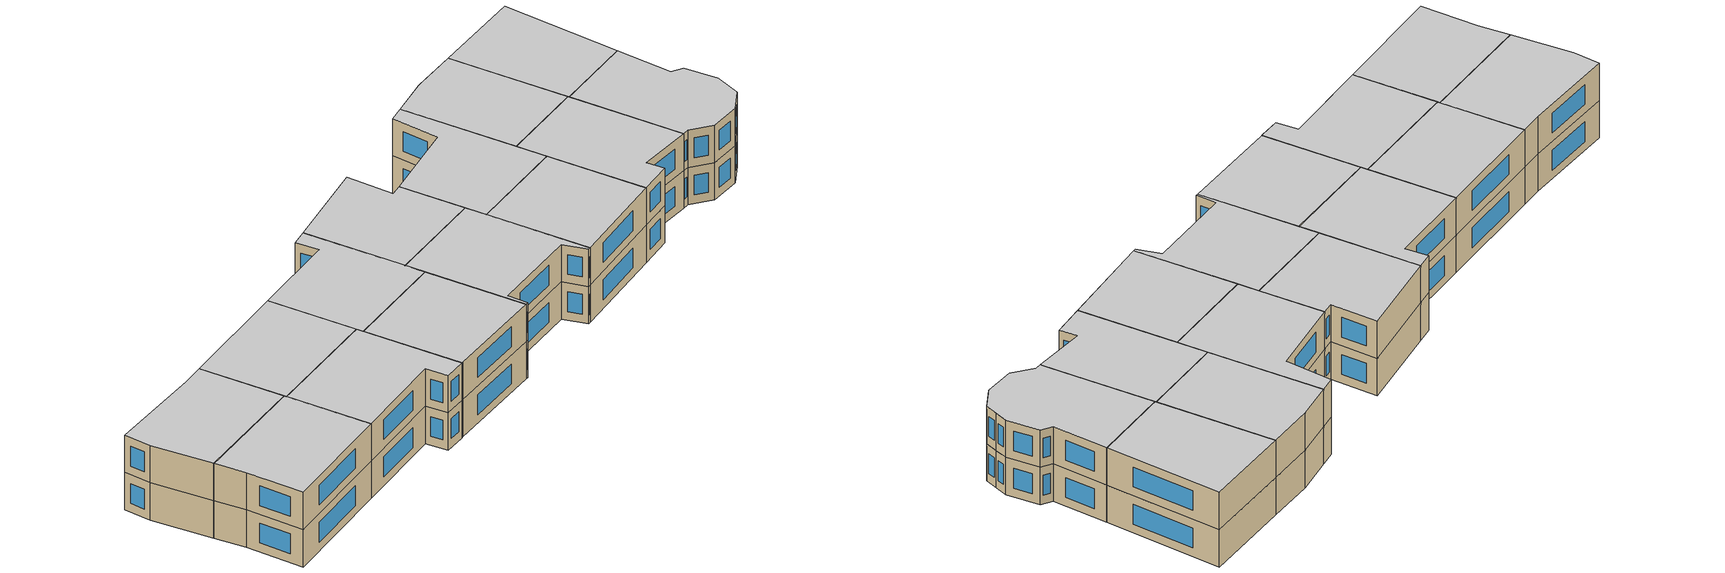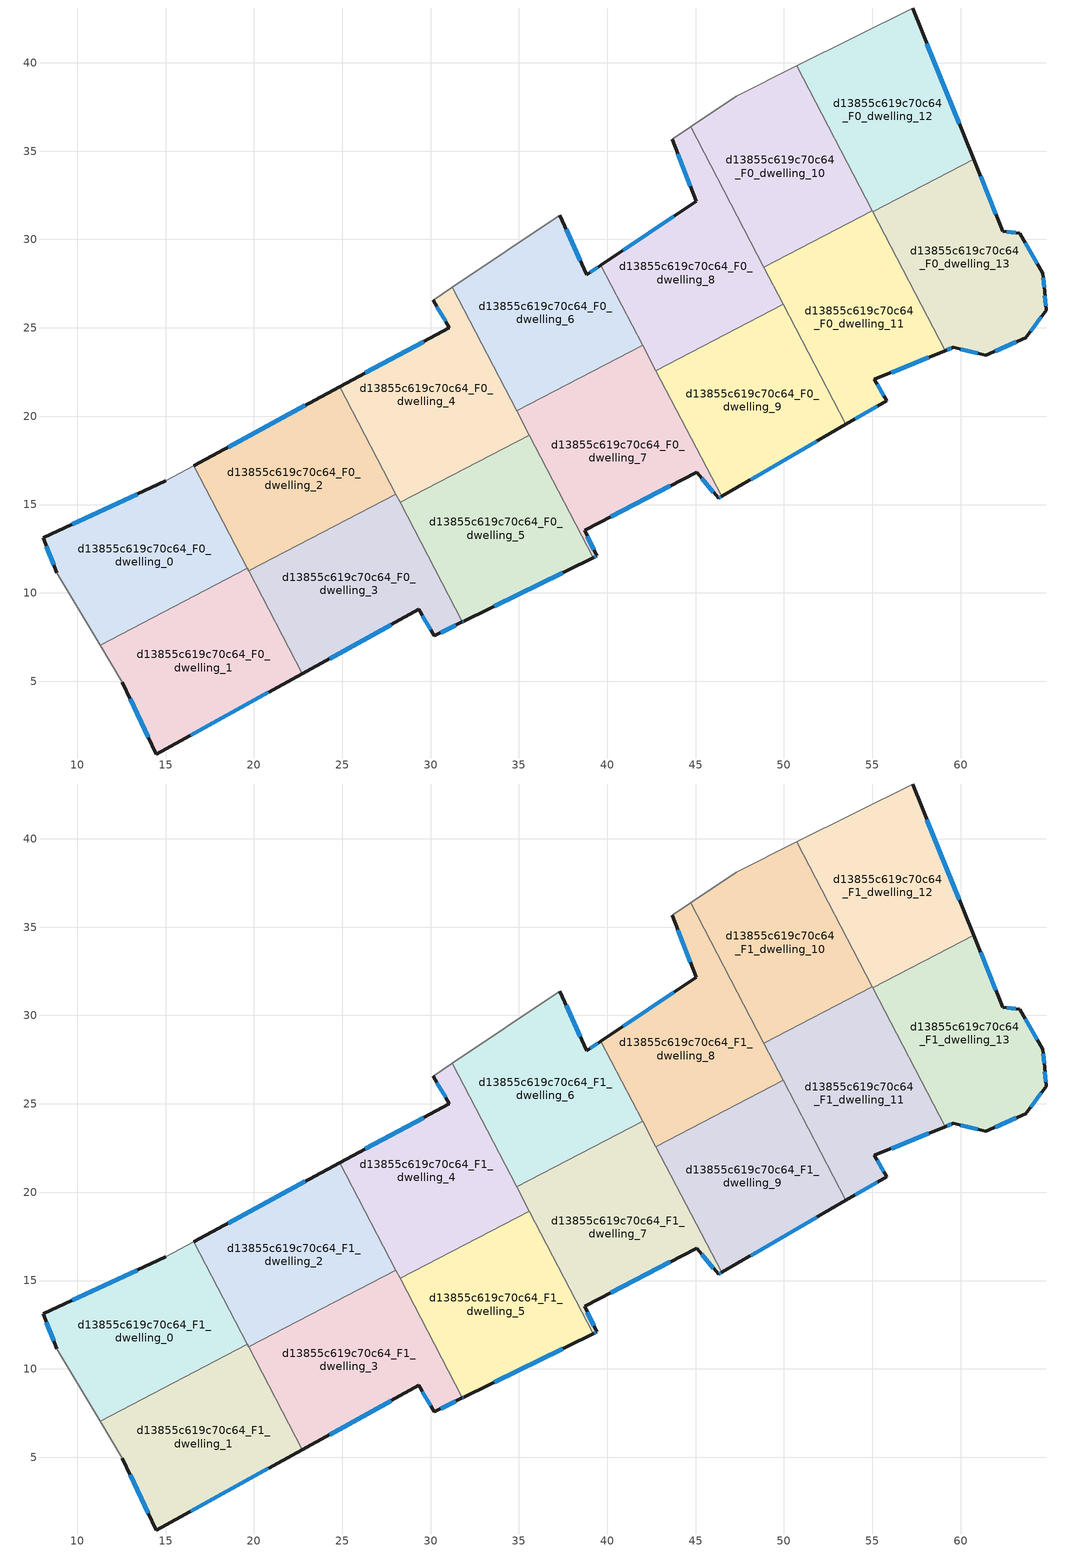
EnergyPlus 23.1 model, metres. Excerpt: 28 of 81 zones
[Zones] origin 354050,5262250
d13855c619c70c64_F0_dwelling_0
 floor ground (EU_floor_Construction): 16.6,17.2 19.63,11.39 11.3,7.04 8.85,11.13 8.08,13.12 15.03,16.36 z0
 wall outside (EU_wall_Construction): 15.03,16.36 8.08,13.12 8.85,11.13 z0:3
 wall adiabatic (EU_wall_Construction): 8.85,11.13 11.3,7.04 / 16.6,17.2 15.03,16.36 z0:3
 wall to d13855c619c70c64_F0_dwelling_1 (EU_wall_Construction): 11.3,7.04 19.63,11.39 z0:3
 wall to d13855c619c70c64_F0_dwelling_2 (EU_wall_Construction): 19.63,11.39 16.6,17.2 z0:3
 window (EU_Window_Construction): 8.26,12.65 8.67,11.59 / 13.39,15.59 9.71,13.88 z0.7:2.3
d13855c619c70c64_F0_dwelling_1
 floor ground (EU_floor_Construction): 19.63,11.39 22.74,5.43 14.48,0.88 12.55,4.95 11.3,7.04 z0
 wall outside (EU_wall_Construction): 12.55,4.95 14.48,0.88 22.74,5.43 z0:3
 wall adiabatic (EU_wall_Construction): 11.3,7.04 12.55,4.95 z0:3
 wall to d13855c619c70c64_F0_dwelling_3 (EU_wall_Construction): 22.74,5.43 19.71,11.24 z0:3
 wall to d13855c619c70c64_F0_dwelling_2 (EU_wall_Construction): 19.71,11.24 19.63,11.39 z0:3
 window (EU_Window_Construction): 13,4 14.03,1.84 / 16.42,1.95 20.8,4.36 z0.7:2.3
d13855c619c70c64_F0_dwelling_10
 floor ground (EU_floor_Construction): 50.72,39.83 54.99,31.64 48.86,28.43 44.71,36.38 47.29,38.11 z0
 wall to d13855c619c70c64_F0_dwelling_11 (EU_wall_Construction): 48.86,28.43 54.99,31.64 z0:3
 wall adiabatic (EU_wall_Construction): 50.72,39.83 47.29,38.11 44.71,36.38 z0:3
 wall to d13855c619c70c64_F0_dwelling_8 (EU_wall_Construction): 44.71,36.38 48.86,28.43 z0:3
 wall to d13855c619c70c64_F0_dwelling_12 (EU_wall_Construction): 54.99,31.64 50.72,39.83 z0:3
d13855c619c70c64_F0_dwelling_11
 floor ground (EU_floor_Construction): 54.99,31.64 59.13,23.71 55.12,22.08 55.82,20.88 53.5,19.53 48.86,28.43 z0
 wall outside (EU_wall_Construction): 53.5,19.53 55.82,20.88 55.12,22.08 59.13,23.71 z0:3
 wall to d13855c619c70c64_F0_dwelling_9 (EU_wall_Construction): 49.96,26.33 53.5,19.53 z0:3
 wall to d13855c619c70c64_F0_dwelling_13 (EU_wall_Construction): 59.13,23.71 55.03,31.56 z0:3
 wall to d13855c619c70c64_F0_dwelling_8 (EU_wall_Construction): 48.86,28.43 49.96,26.33 z0:3
 wall to d13855c619c70c64_F0_dwelling_12 (EU_wall_Construction): 55.03,31.56 54.99,31.64 z0:3
 window (EU_Window_Construction): 55.66,21.16 55.29,21.8 / 54.05,19.85 55.27,20.56 / 56.07,22.47 58.19,23.33 z0.7:2.3
d13855c619c70c64_F0_dwelling_12
 floor ground (EU_floor_Construction): 57.28,43.1 60.74,34.54 55.03,31.56 50.72,39.83 z0
 wall outside (EU_wall_Construction): 60.74,34.54 57.28,43.1 z0:3
 wall to d13855c619c70c64_F0_dwelling_13 (EU_wall_Construction): 55.03,31.56 60.74,34.54 z0:3
 wall adiabatic (EU_wall_Construction): 57.28,43.1 50.72,39.83 z0:3
 window (EU_Window_Construction): 59.93,36.55 58.1,41.09 z0.7:2.3
d13855c619c70c64_F0_dwelling_13
 floor ground (EU_floor_Construction): 60.74,34.54 62.39,30.46 63.35,30.35 64.66,28.08 64.75,27.06 64.85,26 63.68,24.43 61.41,23.45 59.58,23.9 59.13,23.71 55.03,31.56 z0
 wall outside (EU_wall_Construction): 59.13,23.71 59.58,23.9 61.41,23.45 63.68,24.43 64.85,26 64.75,27.06 64.66,28.08 63.35,30.35 62.39,30.46 60.74,34.54 z0:3
 window (EU_Window_Construction): 64.73,27.3 64.68,27.84 / 64.82,26.25 64.77,26.81 / 63.96,24.8 64.57,25.63 / 61.95,23.68 63.15,24.2 / 60.01,23.79 60.98,23.55 / 59.24,23.76 59.47,23.85 / 62,31.42 61.13,33.58 / 63.12,30.38 62.61,30.44 / 64.35,28.62 63.66,29.82 z0.7:2.3
d13855c619c70c64_F0_dwelling_2
 floor ground (EU_floor_Construction): 24.86,21.66 28.03,15.58 19.71,11.24 16.6,17.2 z0
 wall outside (EU_wall_Construction): 24.86,21.66 16.6,17.2 z0:3
 wall to d13855c619c70c64_F0_dwelling_3 (EU_wall_Construction): 19.71,11.24 28.03,15.58 z0:3
 wall to d13855c619c70c64_F0_dwelling_4 (EU_wall_Construction): 28.03,15.58 24.86,21.66 z0:3
 window (EU_Window_Construction): 22.92,20.61 18.54,18.25 z0.7:2.3
d13855c619c70c64_F0_dwelling_3
 floor ground (EU_floor_Construction): 28.03,15.58 31.81,8.35 30.21,7.57 29.34,9.06 22.74,5.43 19.71,11.24 z0
 wall outside (EU_wall_Construction): 22.74,5.43 29.34,9.06 30.21,7.57 31.81,8.35 z0:3
 wall to d13855c619c70c64_F0_dwelling_5 (EU_wall_Construction): 31.81,8.35 28.28,15.11 z0:3
 wall to d13855c619c70c64_F0_dwelling_4 (EU_wall_Construction): 28.28,15.11 28.03,15.58 z0:3
 window (EU_Window_Construction): 24.29,6.28 27.79,8.21 / 30.58,7.75 31.43,8.17 / 29.54,8.71 30,7.92 z0.7:2.3
d13855c619c70c64_F0_dwelling_4
 floor ground (EU_floor_Construction): 31.23,27.28 35.59,18.93 28.28,15.11 24.86,21.66 31.06,25.01 30.15,26.55 z0
 wall outside (EU_wall_Construction): 30.15,26.55 31.06,25.01 24.86,21.66 z0:3
 wall adiabatic (EU_wall_Construction): 31.23,27.28 30.15,26.55 z0:3
 wall to d13855c619c70c64_F0_dwelling_5 (EU_wall_Construction): 28.28,15.11 35.59,18.93 z0:3
 wall to d13855c619c70c64_F0_dwelling_6 (EU_wall_Construction): 34.88,20.3 31.23,27.28 z0:3
 wall to d13855c619c70c64_F0_dwelling_7 (EU_wall_Construction): 35.59,18.93 34.88,20.3 z0:3
 window (EU_Window_Construction): 30.36,26.19 30.85,25.37 / 29.6,24.22 26.32,22.45 z0.7:2.3
d13855c619c70c64_F0_dwelling_5
 floor ground (EU_floor_Construction): 35.59,18.93 39.21,12 31.87,8.38 31.81,8.35 28.28,15.11 z0
 wall outside (EU_wall_Construction): 31.81,8.35 31.87,8.38 39.21,12 z0:3
 wall to d13855c619c70c64_F0_dwelling_7 (EU_wall_Construction): 39.21,12 35.59,18.93 z0:3
 window (EU_Window_Construction): 33.6,9.23 37.49,11.15 / 31.82,8.36 31.86,8.38 z0.7:2.3
d13855c619c70c64_F0_dwelling_6
 floor ground (EU_floor_Construction): 39.64,28.55 42,24.02 34.88,20.3 31.23,27.28 37.31,31.38 38.84,28 z0
 wall outside (EU_wall_Construction): 39.64,28.55 38.84,28 37.31,31.38 z0:3
 wall to d13855c619c70c64_F0_dwelling_7 (EU_wall_Construction): 34.88,20.3 42,24.02 z0:3
 wall adiabatic (EU_wall_Construction): 37.31,31.38 31.23,27.28 z0:3
 wall to d13855c619c70c64_F0_dwelling_8 (EU_wall_Construction): 42,24.02 39.64,28.55 z0:3
 window (EU_Window_Construction): 38.48,28.8 37.67,30.59 / 39.45,28.42 39.02,28.13 z0.7:2.3
d13855c619c70c64_F0_dwelling_7
 floor ground (EU_floor_Construction): 42,24.02 46.47,15.46 46.3,15.35 45.05,16.82 38.72,13.54 39.4,12.09 39.21,12 34.88,20.3 z0
 wall outside (EU_wall_Construction): 39.21,12 39.4,12.09 38.72,13.54 45.05,16.82 46.3,15.35 46.47,15.46 z0:3
 wall to d13855c619c70c64_F0_dwelling_9 (EU_wall_Construction): 46.47,15.46 42.76,22.57 z0:3
 wall to d13855c619c70c64_F0_dwelling_8 (EU_wall_Construction): 42.76,22.58 42,24.02 z0:3
 window (EU_Window_Construction): 46.34,15.38 46.43,15.43 / 45.35,16.47 46.01,15.7 / 40.2,14.31 43.57,16.05 / 39.24,12.43 38.88,13.2 / 39.25,12.02 39.35,12.07 z0.7:2.3
d13855c619c70c64_F0_dwelling_8
 floor ground (EU_floor_Construction): 44.71,36.38 49.96,26.33 42.76,22.58 39.64,28.55 45.03,32.18 43.68,35.68 z0
 wall outside (EU_wall_Construction): 43.68,35.68 45.03,32.18 39.64,28.55 z0:3
 wall adiabatic (EU_wall_Construction): 44.71,36.38 43.68,35.68 z0:3
 wall to d13855c619c70c64_F0_dwelling_9 (EU_wall_Construction): 42.76,22.58 49.96,26.33 z0:3
 window (EU_Window_Construction): 43.99,34.86 44.71,33 / 43.76,31.32 40.91,29.4 z0.7:2.3
d13855c619c70c64_F0_dwelling_9
 floor ground (EU_floor_Construction): 49.96,26.33 53.5,19.53 46.47,15.46 42.76,22.58 z0
 wall outside (EU_wall_Construction): 46.47,15.46 53.5,19.53 z0:3
 window (EU_Window_Construction): 48.12,16.41 51.85,18.58 z0.7:2.3
d13855c619c70c64_F1_dwelling_0
 floor to d13855c619c70c64_F0_dwelling_0 (EU_floor_Construction): 16.6,17.2 19.63,11.39 11.3,7.04 8.85,11.13 8.08,13.12 15.03,16.36 z3
 wall outside (EU_wall_Construction): 15.03,16.36 8.08,13.12 8.85,11.13 z3:6
 wall adiabatic (EU_wall_Construction): 8.85,11.13 11.3,7.04 / 16.6,17.2 15.03,16.36 z3:6
 wall to d13855c619c70c64_F1_dwelling_1 (EU_wall_Construction): 11.3,7.04 19.63,11.39 z3:6
 wall to d13855c619c70c64_F1_dwelling_2 (EU_wall_Construction): 19.63,11.39 16.6,17.2 z3:6
 window (EU_Window_Construction): 8.26,12.65 8.67,11.59 / 13.39,15.59 9.71,13.88 z3.7:5.3
 ceiling to d13855c619c70c64_F2_dwelling_0 (EU_floor_Construction): 19.63,11.39 16.6,17.2 15.03,16.36 8.08,13.12 8.85,11.13 11.3,7.04 z6
d13855c619c70c64_F1_dwelling_1
 floor to d13855c619c70c64_F0_dwelling_1 (EU_floor_Construction): 19.63,11.39 22.74,5.43 14.48,0.88 12.55,4.95 11.3,7.04 z3
 wall outside (EU_wall_Construction): 12.55,4.95 14.48,0.88 22.74,5.43 z3:6
 wall adiabatic (EU_wall_Construction): 11.3,7.04 12.55,4.95 z3:6
 wall to d13855c619c70c64_F1_dwelling_3 (EU_wall_Construction): 22.74,5.43 19.71,11.24 z3:6
 wall to d13855c619c70c64_F1_dwelling_2 (EU_wall_Construction): 19.71,11.24 19.63,11.39 z3:6
 window (EU_Window_Construction): 13,4 14.03,1.84 / 16.42,1.95 20.8,4.36 z3.7:5.3
 ceiling to d13855c619c70c64_F2_dwelling_1 (EU_floor_Construction): 22.74,5.43 19.63,11.39 11.3,7.04 12.55,4.95 14.48,0.88 z6
d13855c619c70c64_F1_dwelling_10
 floor to d13855c619c70c64_F0_dwelling_10 (EU_floor_Construction): 50.72,39.83 54.99,31.64 48.86,28.43 44.71,36.38 47.29,38.11 z3
 wall to d13855c619c70c64_F1_dwelling_11 (EU_wall_Construction): 48.86,28.43 54.99,31.64 z3:6
 wall adiabatic (EU_wall_Construction): 50.72,39.83 47.29,38.11 44.71,36.38 z3:6
 wall to d13855c619c70c64_F1_dwelling_8 (EU_wall_Construction): 44.71,36.38 48.86,28.43 z3:6
 wall to d13855c619c70c64_F1_dwelling_12 (EU_wall_Construction): 54.99,31.64 50.72,39.83 z3:6
 ceiling to d13855c619c70c64_F2_dwelling_10 (EU_floor_Construction): 54.99,31.64 50.72,39.83 47.29,38.11 44.71,36.38 48.86,28.43 z6
d13855c619c70c64_F1_dwelling_11
 floor to d13855c619c70c64_F0_dwelling_11 (EU_floor_Construction): 54.99,31.64 59.13,23.71 55.12,22.08 55.82,20.88 53.5,19.53 48.86,28.43 z3
 wall outside (EU_wall_Construction): 53.5,19.53 55.82,20.88 55.12,22.08 59.13,23.71 z3:6
 wall to d13855c619c70c64_F1_dwelling_9 (EU_wall_Construction): 49.96,26.33 53.5,19.53 z3:6
 wall to d13855c619c70c64_F1_dwelling_13 (EU_wall_Construction): 59.13,23.71 55.03,31.56 z3:6
 wall to d13855c619c70c64_F1_dwelling_8 (EU_wall_Construction): 48.86,28.43 49.96,26.33 z3:6
 wall to d13855c619c70c64_F1_dwelling_12 (EU_wall_Construction): 55.03,31.56 54.99,31.64 z3:6
 window (EU_Window_Construction): 55.66,21.16 55.29,21.8 / 54.05,19.85 55.27,20.56 / 56.07,22.47 58.19,23.33 z3.7:5.3
 ceiling to d13855c619c70c64_F2_dwelling_11 (EU_floor_Construction): 55.82,20.88 55.12,22.08 59.13,23.71 54.99,31.64 48.86,28.43 53.5,19.53 z6
d13855c619c70c64_F1_dwelling_12
 floor to d13855c619c70c64_F0_dwelling_12 (EU_floor_Construction): 57.28,43.1 60.74,34.54 55.03,31.56 50.72,39.83 z3
 wall outside (EU_wall_Construction): 60.74,34.54 57.28,43.1 z3:6
 wall to d13855c619c70c64_F1_dwelling_13 (EU_wall_Construction): 55.03,31.56 60.74,34.54 z3:6
 wall adiabatic (EU_wall_Construction): 57.28,43.1 50.72,39.83 z3:6
 window (EU_Window_Construction): 59.93,36.55 58.1,41.09 z3.7:5.3
 ceiling to d13855c619c70c64_F2_dwelling_12 (EU_floor_Construction): 60.74,34.54 57.28,43.1 50.72,39.83 55.03,31.56 z6
d13855c619c70c64_F1_dwelling_13
 floor to d13855c619c70c64_F0_dwelling_13 (EU_floor_Construction): 60.74,34.54 62.39,30.46 63.35,30.35 64.66,28.08 64.75,27.06 64.85,26 63.68,24.43 61.41,23.45 59.58,23.9 59.13,23.71 55.03,31.56 z3
 wall outside (EU_wall_Construction): 59.13,23.71 59.58,23.9 61.41,23.45 63.68,24.43 64.85,26 64.75,27.06 64.66,28.08 63.35,30.35 62.39,30.46 60.74,34.54 z3:6
 window (EU_Window_Construction): 64.73,27.3 64.68,27.84 / 64.82,26.25 64.77,26.81 / 63.96,24.8 64.57,25.63 / 61.95,23.68 63.15,24.2 / 60.01,23.79 60.98,23.55 / 59.24,23.76 59.47,23.85 / 62,31.42 61.13,33.58 / 63.12,30.38 62.61,30.44 / 64.35,28.62 63.66,29.82 z3.7:5.3
 ceiling to d13855c619c70c64_F2_dwelling_13 (EU_floor_Construction): 63.68,24.43 64.85,26 64.75,27.06 64.66,28.08 63.35,30.35 62.39,30.46 60.74,34.54 55.03,31.56 59.13,23.71 59.58,23.9 61.41,23.45 z6
d13855c619c70c64_F1_dwelling_2
 floor to d13855c619c70c64_F0_dwelling_2 (EU_floor_Construction): 24.86,21.66 28.03,15.58 19.71,11.24 16.6,17.2 z3
 wall outside (EU_wall_Construction): 24.86,21.66 16.6,17.2 z3:6
 wall to d13855c619c70c64_F1_dwelling_3 (EU_wall_Construction): 19.71,11.24 28.03,15.58 z3:6
 wall to d13855c619c70c64_F1_dwelling_4 (EU_wall_Construction): 28.03,15.58 24.86,21.66 z3:6
 window (EU_Window_Construction): 22.92,20.61 18.54,18.25 z3.7:5.3
 ceiling to d13855c619c70c64_F2_dwelling_2 (EU_floor_Construction): 28.03,15.58 24.86,21.66 16.6,17.2 19.71,11.24 z6
d13855c619c70c64_F1_dwelling_3
 floor to d13855c619c70c64_F0_dwelling_3 (EU_floor_Construction): 28.03,15.58 31.81,8.35 30.21,7.57 29.34,9.06 22.74,5.43 19.71,11.24 z3
 wall outside (EU_wall_Construction): 22.74,5.43 29.34,9.06 30.21,7.57 31.81,8.35 z3:6
 wall to d13855c619c70c64_F1_dwelling_5 (EU_wall_Construction): 31.81,8.35 28.28,15.11 z3:6
 wall to d13855c619c70c64_F1_dwelling_4 (EU_wall_Construction): 28.28,15.11 28.03,15.58 z3:6
 window (EU_Window_Construction): 24.29,6.28 27.79,8.21 / 30.58,7.75 31.43,8.17 / 29.54,8.71 30,7.92 z3.7:5.3
 ceiling to d13855c619c70c64_F2_dwelling_3 (EU_floor_Construction): 30.21,7.57 31.81,8.35 28.03,15.58 19.71,11.24 22.74,5.43 29.34,9.06 z6
d13855c619c70c64_F1_dwelling_4
 floor to d13855c619c70c64_F0_dwelling_4 (EU_floor_Construction): 31.23,27.28 35.59,18.93 28.28,15.11 24.86,21.66 31.06,25.01 30.15,26.55 z3
 wall outside (EU_wall_Construction): 30.15,26.55 31.06,25.01 24.86,21.66 z3:6
 wall adiabatic (EU_wall_Construction): 31.23,27.28 30.15,26.55 z3:6
 wall to d13855c619c70c64_F1_dwelling_5 (EU_wall_Construction): 28.28,15.11 35.59,18.93 z3:6
 wall to d13855c619c70c64_F1_dwelling_6 (EU_wall_Construction): 34.88,20.3 31.23,27.28 z3:6
 wall to d13855c619c70c64_F1_dwelling_7 (EU_wall_Construction): 35.59,18.93 34.88,20.3 z3:6
 window (EU_Window_Construction): 30.36,26.19 30.85,25.37 / 29.6,24.22 26.32,22.45 z3.7:5.3
 ceiling to d13855c619c70c64_F2_dwelling_4 (EU_floor_Construction): 35.59,18.93 31.23,27.28 30.15,26.55 31.06,25.01 24.86,21.66 28.28,15.11 z6
d13855c619c70c64_F1_dwelling_5
 floor to d13855c619c70c64_F0_dwelling_5 (EU_floor_Construction): 35.59,18.93 39.21,12 31.87,8.38 31.81,8.35 28.28,15.11 z3
 wall outside (EU_wall_Construction): 31.81,8.35 31.87,8.38 39.21,12 z3:6
 wall to d13855c619c70c64_F1_dwelling_7 (EU_wall_Construction): 39.21,12 35.59,18.93 z3:6
 window (EU_Window_Construction): 33.6,9.23 37.49,11.15 / 31.82,8.36 31.86,8.38 z3.7:5.3
 ceiling to d13855c619c70c64_F2_dwelling_5 (EU_floor_Construction): 39.21,12 35.59,18.93 28.28,15.11 31.81,8.35 31.87,8.38 z6
d13855c619c70c64_F1_dwelling_6
 floor to d13855c619c70c64_F0_dwelling_6 (EU_floor_Construction): 39.64,28.55 42,24.02 34.88,20.3 31.23,27.28 37.31,31.38 38.84,28 z3
 wall outside (EU_wall_Construction): 39.64,28.55 38.84,28 37.31,31.38 z3:6
 wall to d13855c619c70c64_F1_dwelling_7 (EU_wall_Construction): 34.88,20.3 42,24.02 z3:6
 wall adiabatic (EU_wall_Construction): 37.31,31.38 31.23,27.28 z3:6
 wall to d13855c619c70c64_F1_dwelling_8 (EU_wall_Construction): 42,24.02 39.64,28.55 z3:6
 window (EU_Window_Construction): 38.48,28.8 37.67,30.59 / 39.45,28.42 39.02,28.13 z3.7:5.3
 ceiling to d13855c619c70c64_F2_dwelling_6 (EU_floor_Construction): 42,24.02 39.64,28.55 38.84,28 37.31,31.38 31.23,27.28 34.88,20.3 z6
d13855c619c70c64_F1_dwelling_7
 floor to d13855c619c70c64_F0_dwelling_7 (EU_floor_Construction): 42,24.02 46.47,15.46 46.3,15.35 45.05,16.82 38.72,13.54 39.4,12.09 39.21,12 34.88,20.3 z3
 wall outside (EU_wall_Construction): 39.21,12 39.4,12.09 38.72,13.54 45.05,16.82 46.3,15.35 46.47,15.46 z3:6
 wall to d13855c619c70c64_F1_dwelling_9 (EU_wall_Construction): 46.47,15.46 42.76,22.57 z3:6
 wall to d13855c619c70c64_F1_dwelling_8 (EU_wall_Construction): 42.76,22.58 42,24.02 z3:6
 window (EU_Window_Construction): 46.34,15.38 46.43,15.43 / 45.35,16.47 46.01,15.7 / 40.2,14.31 43.57,16.05 / 39.24,12.43 38.88,13.2 / 39.25,12.02 39.35,12.07 z3.7:5.3
 ceiling to d13855c619c70c64_F2_dwelling_7 (EU_floor_Construction): 46.3,15.35 46.47,15.46 42,24.02 34.88,20.3 39.21,12 39.4,12.09 38.72,13.54 45.05,16.82 z6
d13855c619c70c64_F1_dwelling_8
 floor to d13855c619c70c64_F0_dwelling_8 (EU_floor_Construction): 44.71,36.38 49.96,26.33 42.76,22.58 39.64,28.55 45.03,32.18 43.68,35.68 z3
 wall outside (EU_wall_Construction): 43.68,35.68 45.03,32.18 39.64,28.55 z3:6
 wall adiabatic (EU_wall_Construction): 44.71,36.38 43.68,35.68 z3:6
 wall to d13855c619c70c64_F1_dwelling_9 (EU_wall_Construction): 42.76,22.58 49.96,26.33 z3:6
 window (EU_Window_Construction): 43.99,34.86 44.71,33 / 43.76,31.32 40.91,29.4 z3.7:5.3
 ceiling to d13855c619c70c64_F2_dwelling_8 (EU_floor_Construction): 49.96,26.33 44.71,36.38 43.68,35.68 45.03,32.18 39.64,28.55 42.76,22.58 z6
d13855c619c70c64_F1_dwelling_9
 floor to d13855c619c70c64_F0_dwelling_9 (EU_floor_Construction): 49.96,26.33 53.5,19.53 46.47,15.46 42.76,22.58 z3
 wall outside (EU_wall_Construction): 46.47,15.46 53.5,19.53 z3:6
 window (EU_Window_Construction): 48.12,16.41 51.85,18.58 z3.7:5.3
 ceiling to d13855c619c70c64_F2_dwelling_9 (EU_floor_Construction): 53.5,19.53 49.96,26.33 42.76,22.58 46.47,15.46 z6
[Building]
EU S2 Campaign: North Axis=0; Terrain=City; Solar Distribution=FullExterior
[Site:Location]
Budapest.Ferenc.Liszt.Intl.AP: Latitude=47.437; Longitude=19.256; Time Zone=1; Elevation=185
[SizingPeriod:WeatherFileDays]
AnnualSizingPeriod: Begin Month=1; Begin Day of Month=1; End Month=12; End Day of Month=31; Day of Week for Start Day=Monday; Use Weather File Daylight Saving Period=No; Use Weather File Rain and Snow Indicators=No
[MATERIAL]
EU_InternalMass_Material: Roughness=MediumRough; Thickness=0.1; Conductivity=1; Density=1800; Specific Heat=900; Thermal Absorptance=0.9; Solar Absorptance=0.7; Visible Absorptance=0.7
[MATERIAL:NOMASS] Roughness=MediumRough; Thermal Absorptance=0.9; Solar Absorptance=0.7; Visible Absorptance=0.7
Name | Thermal Resistance
EU_wall_NoMass | 0.832559
EU_floor_NoMass | 0.872794
[WINDOWMATERIAL:SIMPLEGLAZINGSYSTEM]
EU_Window_SimpleGlazing: UFactor=2.79869; Solar Heat Gain Coefficient=0.75; Visible Transmittance=0.75
[CONSTRUCTION]
EU_wall_Construction: EU_wall_NoMass
EU_floor_Construction: EU_floor_NoMass
EU_Window_Construction: EU_Window_SimpleGlazing
EU_InternalMass_Construction: EU_InternalMass_Material
[ZONE] Type=1; Multiplier=1; Ceiling Height=autocalculate; Floor Area=autocalculate; Part of Total Floor Area=Yes
Name | Volume
d13855c619c70c64_F0_dwelling_0; d13855c619c70c64_F1_dwelling_0; d13855c619c70c64_F0_dwelling_6; d13855c619c70c64_F1_dwelling_6 | 191.247
d13855c619c70c64_F0_dwelling_1; d13855c619c70c64_F1_dwelling_1 | 191.25
d13855c619c70c64_F0_dwelling_10; d13855c619c70c64_F1_dwelling_10 | 191.259
d13855c619c70c64_F0_dwelling_11; d13855c619c70c64_F1_dwelling_11 | 191.258
d13855c619c70c64_F0_dwelling_12; d13855c619c70c64_F1_dwelling_12 | 191.24
d13855c619c70c64_F0_dwelling_13; d13855c619c70c64_F1_dwelling_13 | 191.23
d13855c619c70c64_F0_dwelling_2; d13855c619c70c64_F1_dwelling_2 | 191.26
d13855c619c70c64_F0_dwelling_3; d13855c619c70c64_F1_dwelling_3 | 191.272
d13855c619c70c64_F0_dwelling_4; d13855c619c70c64_F1_dwelling_4 | 191.237
d13855c619c70c64_F0_dwelling_5; d13855c619c70c64_F1_dwelling_5 | 191.245
d13855c619c70c64_F0_dwelling_7; d13855c619c70c64_F1_dwelling_7 | 191.242
d13855c619c70c64_F0_dwelling_8; d13855c619c70c64_F1_dwelling_8 | 191.261
d13855c619c70c64_F0_dwelling_9; d13855c619c70c64_F1_dwelling_9 | 191.231
[INTERNALMASS] Construction=EU_InternalMass_Construction
Name | Zone or ZoneList | Surface Area
d13855c619c70c64_F0_dwelling_0_EU_InternalMass | d13855c619c70c64_F0_dwelling_0 | 63.7496
d13855c619c70c64_F0_dwelling_1_EU_InternalMass | d13855c619c70c64_F0_dwelling_1 | 63.7485
d13855c619c70c64_F0_dwelling_2_EU_InternalMass | d13855c619c70c64_F0_dwelling_2 | 63.7523
d13855c619c70c64_F0_dwelling_3_EU_InternalMass | d13855c619c70c64_F0_dwelling_3 | 63.7565
d13855c619c70c64_F0_dwelling_4_EU_InternalMass | d13855c619c70c64_F0_dwelling_4 | 63.745
d13855c619c70c64_F0_dwelling_5_EU_InternalMass | d13855c619c70c64_F0_dwelling_5 | 63.7478
d13855c619c70c64_F0_dwelling_6_EU_InternalMass | d13855c619c70c64_F0_dwelling_6 | 63.7481
d13855c619c70c64_F0_dwelling_7_EU_InternalMass | d13855c619c70c64_F0_dwelling_7 | 63.7469
d13855c619c70c64_F0_dwelling_8_EU_InternalMass | d13855c619c70c64_F0_dwelling_8 | 63.7543
d13855c619c70c64_F0_dwelling_9_EU_InternalMass | d13855c619c70c64_F0_dwelling_9 | 63.7439
d13855c619c70c64_F0_dwelling_10_EU_InternalMass | d13855c619c70c64_F0_dwelling_10 | 63.7533
d13855c619c70c64_F0_dwelling_11_EU_InternalMass | d13855c619c70c64_F0_dwelling_11 | 63.7528
d13855c619c70c64_F0_dwelling_12_EU_InternalMass | d13855c619c70c64_F0_dwelling_12 | 63.7467
d13855c619c70c64_F0_dwelling_13_EU_InternalMass | d13855c619c70c64_F0_dwelling_13 | 63.7429
d13855c619c70c64_F1_dwelling_0_EU_InternalMass | d13855c619c70c64_F1_dwelling_0 | 63.7496
d13855c619c70c64_F1_dwelling_1_EU_InternalMass | d13855c619c70c64_F1_dwelling_1 | 63.7485
d13855c619c70c64_F1_dwelling_2_EU_InternalMass | d13855c619c70c64_F1_dwelling_2 | 63.7523
d13855c619c70c64_F1_dwelling_3_EU_InternalMass | d13855c619c70c64_F1_dwelling_3 | 63.7565
d13855c619c70c64_F1_dwelling_4_EU_InternalMass | d13855c619c70c64_F1_dwelling_4 | 63.745
d13855c619c70c64_F1_dwelling_5_EU_InternalMass | d13855c619c70c64_F1_dwelling_5 | 63.7478
d13855c619c70c64_F1_dwelling_6_EU_InternalMass | d13855c619c70c64_F1_dwelling_6 | 63.7481
d13855c619c70c64_F1_dwelling_7_EU_InternalMass | d13855c619c70c64_F1_dwelling_7 | 63.7469
d13855c619c70c64_F1_dwelling_8_EU_InternalMass | d13855c619c70c64_F1_dwelling_8 | 63.7543
d13855c619c70c64_F1_dwelling_9_EU_InternalMass | d13855c619c70c64_F1_dwelling_9 | 63.7439
d13855c619c70c64_F1_dwelling_10_EU_InternalMass | d13855c619c70c64_F1_dwelling_10 | 63.7533
d13855c619c70c64_F1_dwelling_11_EU_InternalMass | d13855c619c70c64_F1_dwelling_11 | 63.7528
d13855c619c70c64_F1_dwelling_12_EU_InternalMass | d13855c619c70c64_F1_dwelling_12 | 63.7467
d13855c619c70c64_F1_dwelling_13_EU_InternalMass | d13855c619c70c64_F1_dwelling_13 | 63.7429
[OTHEREQUIPMENT] Fuel Type=Electricity; Design Level Calculation Method=Watts/Area; Power per Zone Floor Area=1; Fraction Latent=0; Fraction Radiant=0; Fraction Lost=0; Carbon Dioxide Generation Rate=0; EndUse Subcategory=EU_Step8_InternalGains
Name | Zone or ZoneList or Space or SpaceList | Schedule
EU_Step8_InternalGain_d13855c619c70c64_F0_dwelling_0_f000 | d13855c619c70c64_F0_dwelling_0 | EU_Step8_GainSchedule_d13855c619c70c64_F0_dwelling_0_f000
EU_Step8_InternalGain_d13855c619c70c64_F0_dwelling_1_f000 | d13855c619c70c64_F0_dwelling_1 | EU_Step8_GainSchedule_d13855c619c70c64_F0_dwelling_1_f000
EU_Step8_InternalGain_d13855c619c70c64_F0_dwelling_2_f000 | d13855c619c70c64_F0_dwelling_2 | EU_Step8_GainSchedule_d13855c619c70c64_F0_dwelling_2_f000
EU_Step8_InternalGain_d13855c619c70c64_F0_dwelling_3_f000 | d13855c619c70c64_F0_dwelling_3 | EU_Step8_GainSchedule_d13855c619c70c64_F0_dwelling_3_f000
EU_Step8_InternalGain_d13855c619c70c64_F0_dwelling_4_f000 | d13855c619c70c64_F0_dwelling_4 | EU_Step8_GainSchedule_d13855c619c70c64_F0_dwelling_4_f000
EU_Step8_InternalGain_d13855c619c70c64_F0_dwelling_5_f000 | d13855c619c70c64_F0_dwelling_5 | EU_Step8_GainSchedule_d13855c619c70c64_F0_dwelling_5_f000
EU_Step8_InternalGain_d13855c619c70c64_F0_dwelling_6_f000 | d13855c619c70c64_F0_dwelling_6 | EU_Step8_GainSchedule_d13855c619c70c64_F0_dwelling_6_f000
EU_Step8_InternalGain_d13855c619c70c64_F0_dwelling_7_f000 | d13855c619c70c64_F0_dwelling_7 | EU_Step8_GainSchedule_d13855c619c70c64_F0_dwelling_7_f000
EU_Step8_InternalGain_d13855c619c70c64_F0_dwelling_8_f000 | d13855c619c70c64_F0_dwelling_8 | EU_Step8_GainSchedule_d13855c619c70c64_F0_dwelling_8_f000
EU_Step8_InternalGain_d13855c619c70c64_F0_dwelling_9_f000 | d13855c619c70c64_F0_dwelling_9 | EU_Step8_GainSchedule_d13855c619c70c64_F0_dwelling_9_f000
EU_Step8_InternalGain_d13855c619c70c64_F0_dwelling_10_f000 | d13855c619c70c64_F0_dwelling_10 | EU_Step8_GainSchedule_d13855c619c70c64_F0_dwelling_10_f000
EU_Step8_InternalGain_d13855c619c70c64_F0_dwelling_11_f000 | d13855c619c70c64_F0_dwelling_11 | EU_Step8_GainSchedule_d13855c619c70c64_F0_dwelling_11_f000
EU_Step8_InternalGain_d13855c619c70c64_F0_dwelling_12_f000 | d13855c619c70c64_F0_dwelling_12 | EU_Step8_GainSchedule_d13855c619c70c64_F0_dwelling_12_f000
EU_Step8_InternalGain_d13855c619c70c64_F0_dwelling_13_f000 | d13855c619c70c64_F0_dwelling_13 | EU_Step8_GainSchedule_d13855c619c70c64_F0_dwelling_13_f000
EU_Step8_InternalGain_d13855c619c70c64_F1_dwelling_0_f000 | d13855c619c70c64_F1_dwelling_0 | EU_Step8_GainSchedule_d13855c619c70c64_F1_dwelling_0_f000
EU_Step8_InternalGain_d13855c619c70c64_F1_dwelling_1_f000 | d13855c619c70c64_F1_dwelling_1 | EU_Step8_GainSchedule_d13855c619c70c64_F1_dwelling_1_f000
EU_Step8_InternalGain_d13855c619c70c64_F1_dwelling_2_f000 | d13855c619c70c64_F1_dwelling_2 | EU_Step8_GainSchedule_d13855c619c70c64_F1_dwelling_2_f000
EU_Step8_InternalGain_d13855c619c70c64_F1_dwelling_3_f000 | d13855c619c70c64_F1_dwelling_3 | EU_Step8_GainSchedule_d13855c619c70c64_F1_dwelling_3_f000
EU_Step8_InternalGain_d13855c619c70c64_F1_dwelling_4_f000 | d13855c619c70c64_F1_dwelling_4 | EU_Step8_GainSchedule_d13855c619c70c64_F1_dwelling_4_f000
EU_Step8_InternalGain_d13855c619c70c64_F1_dwelling_5_f000 | d13855c619c70c64_F1_dwelling_5 | EU_Step8_GainSchedule_d13855c619c70c64_F1_dwelling_5_f000
EU_Step8_InternalGain_d13855c619c70c64_F1_dwelling_6_f000 | d13855c619c70c64_F1_dwelling_6 | EU_Step8_GainSchedule_d13855c619c70c64_F1_dwelling_6_f000
EU_Step8_InternalGain_d13855c619c70c64_F1_dwelling_7_f000 | d13855c619c70c64_F1_dwelling_7 | EU_Step8_GainSchedule_d13855c619c70c64_F1_dwelling_7_f000
EU_Step8_InternalGain_d13855c619c70c64_F1_dwelling_8_f000 | d13855c619c70c64_F1_dwelling_8 | EU_Step8_GainSchedule_d13855c619c70c64_F1_dwelling_8_f000
EU_Step8_InternalGain_d13855c619c70c64_F1_dwelling_9_f000 | d13855c619c70c64_F1_dwelling_9 | EU_Step8_GainSchedule_d13855c619c70c64_F1_dwelling_9_f000
EU_Step8_InternalGain_d13855c619c70c64_F1_dwelling_10_f000 | d13855c619c70c64_F1_dwelling_10 | EU_Step8_GainSchedule_d13855c619c70c64_F1_dwelling_10_f000
EU_Step8_InternalGain_d13855c619c70c64_F1_dwelling_11_f000 | d13855c619c70c64_F1_dwelling_11 | EU_Step8_GainSchedule_d13855c619c70c64_F1_dwelling_11_f000
EU_Step8_InternalGain_d13855c619c70c64_F1_dwelling_12_f000 | d13855c619c70c64_F1_dwelling_12 | EU_Step8_GainSchedule_d13855c619c70c64_F1_dwelling_12_f000
EU_Step8_InternalGain_d13855c619c70c64_F1_dwelling_13_f000 | d13855c619c70c64_F1_dwelling_13 | EU_Step8_GainSchedule_d13855c619c70c64_F1_dwelling_13_f000
[ZONEVENTILATION:DESIGNFLOWRATE] Schedule=EU_AlwaysOn; Design Flow Rate Calculation Method=AirChanges/Hour; Air Changes per Hour=0.475469; Ventilation Type=Natural; Fan Pressure Rise=0; Fan Total Efficiency=1; Constant Term Coefficient=1; Temperature Term Coefficient=0; Velocity Term Coefficient=0; Velocity Squared Term Coefficient=0; Minimum Indoor Temperature=-100; Maximum Indoor Temperature=100; Delta Temperature=-100; Minimum Outdoor Temperature=-100; Maximum Outdoor Temperature=100; Maximum Wind Speed=40
Name | Zone or ZoneList or Space or SpaceList
EU_ConstantAir_d13855c619c70c64_F0_dwelling_0 | d13855c619c70c64_F0_dwelling_0
EU_ConstantAir_d13855c619c70c64_F0_dwelling_1 | d13855c619c70c64_F0_dwelling_1
EU_ConstantAir_d13855c619c70c64_F0_dwelling_2 | d13855c619c70c64_F0_dwelling_2
EU_ConstantAir_d13855c619c70c64_F0_dwelling_3 | d13855c619c70c64_F0_dwelling_3
EU_ConstantAir_d13855c619c70c64_F0_dwelling_4 | d13855c619c70c64_F0_dwelling_4
EU_ConstantAir_d13855c619c70c64_F0_dwelling_5 | d13855c619c70c64_F0_dwelling_5
EU_ConstantAir_d13855c619c70c64_F0_dwelling_6 | d13855c619c70c64_F0_dwelling_6
EU_ConstantAir_d13855c619c70c64_F0_dwelling_7 | d13855c619c70c64_F0_dwelling_7
EU_ConstantAir_d13855c619c70c64_F0_dwelling_8 | d13855c619c70c64_F0_dwelling_8
EU_ConstantAir_d13855c619c70c64_F0_dwelling_9 | d13855c619c70c64_F0_dwelling_9
EU_ConstantAir_d13855c619c70c64_F0_dwelling_10 | d13855c619c70c64_F0_dwelling_10
EU_ConstantAir_d13855c619c70c64_F0_dwelling_11 | d13855c619c70c64_F0_dwelling_11
EU_ConstantAir_d13855c619c70c64_F0_dwelling_12 | d13855c619c70c64_F0_dwelling_12
EU_ConstantAir_d13855c619c70c64_F0_dwelling_13 | d13855c619c70c64_F0_dwelling_13
EU_ConstantAir_d13855c619c70c64_F1_dwelling_0 | d13855c619c70c64_F1_dwelling_0
EU_ConstantAir_d13855c619c70c64_F1_dwelling_1 | d13855c619c70c64_F1_dwelling_1
EU_ConstantAir_d13855c619c70c64_F1_dwelling_2 | d13855c619c70c64_F1_dwelling_2
EU_ConstantAir_d13855c619c70c64_F1_dwelling_3 | d13855c619c70c64_F1_dwelling_3
EU_ConstantAir_d13855c619c70c64_F1_dwelling_4 | d13855c619c70c64_F1_dwelling_4
EU_ConstantAir_d13855c619c70c64_F1_dwelling_5 | d13855c619c70c64_F1_dwelling_5
EU_ConstantAir_d13855c619c70c64_F1_dwelling_6 | d13855c619c70c64_F1_dwelling_6
EU_ConstantAir_d13855c619c70c64_F1_dwelling_7 | d13855c619c70c64_F1_dwelling_7
EU_ConstantAir_d13855c619c70c64_F1_dwelling_8 | d13855c619c70c64_F1_dwelling_8
EU_ConstantAir_d13855c619c70c64_F1_dwelling_9 | d13855c619c70c64_F1_dwelling_9
EU_ConstantAir_d13855c619c70c64_F1_dwelling_10 | d13855c619c70c64_F1_dwelling_10
EU_ConstantAir_d13855c619c70c64_F1_dwelling_11 | d13855c619c70c64_F1_dwelling_11
EU_ConstantAir_d13855c619c70c64_F1_dwelling_12 | d13855c619c70c64_F1_dwelling_12
EU_ConstantAir_d13855c619c70c64_F1_dwelling_13 | d13855c619c70c64_F1_dwelling_13
[HVACTEMPLATE:THERMOSTAT] Constant Heating Setpoint=20; Constant Cooling Setpoint=50
EU_HeatOnly_d13855c619c70c64_F0_dwelling_0; EU_HeatOnly_d13855c619c70c64_F0_dwelling_1; EU_HeatOnly_d13855c619c70c64_F0_dwelling_2; EU_HeatOnly_d13855c619c70c64_F0_dwelling_3; EU_HeatOnly_d13855c619c70c64_F0_dwelling_4; EU_HeatOnly_d13855c619c70c64_F0_dwelling_5; EU_HeatOnly_d13855c619c70c64_F0_dwelling_6; EU_HeatOnly_d13855c619c70c64_F0_dwelling_7; EU_HeatOnly_d13855c619c70c64_F0_dwelling_8; EU_HeatOnly_d13855c619c70c64_F0_dwelling_9; EU_HeatOnly_d13855c619c70c64_F0_dwelling_10; EU_HeatOnly_d13855c619c70c64_F0_dwelling_11; EU_HeatOnly_d13855c619c70c64_F0_dwelling_12; EU_HeatOnly_d13855c619c70c64_F0_dwelling_13; EU_HeatOnly_d13855c619c70c64_F1_dwelling_0; EU_HeatOnly_d13855c619c70c64_F1_dwelling_1; EU_HeatOnly_d13855c619c70c64_F1_dwelling_2; EU_HeatOnly_d13855c619c70c64_F1_dwelling_3; EU_HeatOnly_d13855c619c70c64_F1_dwelling_4; EU_HeatOnly_d13855c619c70c64_F1_dwelling_5; EU_HeatOnly_d13855c619c70c64_F1_dwelling_6; EU_HeatOnly_d13855c619c70c64_F1_dwelling_7; EU_HeatOnly_d13855c619c70c64_F1_dwelling_8; EU_HeatOnly_d13855c619c70c64_F1_dwelling_9; EU_HeatOnly_d13855c619c70c64_F1_dwelling_10; EU_HeatOnly_d13855c619c70c64_F1_dwelling_11; EU_HeatOnly_d13855c619c70c64_F1_dwelling_12; EU_HeatOnly_d13855c619c70c64_F1_dwelling_13; EU_HeatOnly_d13855c619c70c64_F2_dwelling_0; EU_HeatOnly_d13855c619c70c64_F2_dwelling_1; EU_HeatOnly_d13855c619c70c64_F2_dwelling_2; EU_HeatOnly_d13855c619c70c64_F2_dwelling_3; EU_HeatOnly_d13855c619c70c64_F2_dwelling_4; EU_HeatOnly_d13855c619c70c64_F2_dwelling_5; EU_HeatOnly_d13855c619c70c64_F2_dwelling_6; EU_HeatOnly_d13855c619c70c64_F2_dwelling_7; EU_HeatOnly_d13855c619c70c64_F2_dwelling_8; EU_HeatOnly_d13855c619c70c64_F2_dwelling_9; EU_HeatOnly_d13855c619c70c64_F2_dwelling_10; EU_HeatOnly_d13855c619c70c64_F2_dwelling_11; EU_HeatOnly_d13855c619c70c64_F2_dwelling_12; EU_HeatOnly_d13855c619c70c64_F2_dwelling_13; EU_HeatOnly_d13855c619c70c64_F3_dwelling_0; EU_HeatOnly_d13855c619c70c64_F3_dwelling_1; EU_HeatOnly_d13855c619c70c64_F3_dwelling_2; EU_HeatOnly_d13855c619c70c64_F3_dwelling_3; EU_HeatOnly_d13855c619c70c64_F3_dwelling_4; EU_HeatOnly_d13855c619c70c64_F3_dwelling_5; EU_HeatOnly_d13855c619c70c64_F3_dwelling_6; EU_HeatOnly_d13855c619c70c64_F3_dwelling_7; EU_HeatOnly_d13855c619c70c64_F3_dwelling_8; EU_HeatOnly_d13855c619c70c64_F3_dwelling_9; EU_HeatOnly_d13855c619c70c64_F3_dwelling_10; EU_HeatOnly_d13855c619c70c64_F3_dwelling_11; EU_HeatOnly_d13855c619c70c64_F3_dwelling_12; EU_HeatOnly_d13855c619c70c64_F4_dwelling_0; EU_HeatOnly_d13855c619c70c64_F4_dwelling_1; EU_HeatOnly_d13855c619c70c64_F4_dwelling_2; EU_HeatOnly_d13855c619c70c64_F4_dwelling_3; EU_HeatOnly_d13855c619c70c64_F4_dwelling_4; EU_HeatOnly_d13855c619c70c64_F4_dwelling_5; EU_HeatOnly_d13855c619c70c64_F4_dwelling_6; EU_HeatOnly_d13855c619c70c64_F4_dwelling_7; EU_HeatOnly_d13855c619c70c64_F4_dwelling_8; EU_HeatOnly_d13855c619c70c64_F4_dwelling_9; EU_HeatOnly_d13855c619c70c64_F4_dwelling_10; EU_HeatOnly_d13855c619c70c64_F4_dwelling_11; EU_HeatOnly_d13855c619c70c64_F4_dwelling_12; EU_HeatOnly_d13855c619c70c64_F5_dwelling_0; EU_HeatOnly_d13855c619c70c64_F5_dwelling_1; EU_HeatOnly_d13855c619c70c64_F5_dwelling_2; EU_HeatOnly_d13855c619c70c64_F5_dwelling_3; EU_HeatOnly_d13855c619c70c64_F5_dwelling_4; EU_HeatOnly_d13855c619c70c64_F5_dwelling_5; EU_HeatOnly_d13855c619c70c64_F5_dwelling_6
[HVACTEMPLATE:ZONE:IDEALLOADSAIRSYSTEM] System Availability Schedule=EU_AlwaysOn; Maximum Heating Supply Air Temperature=50; Minimum Cooling Supply Air Temperature=13; Maximum Heating Supply Air Humidity Ratio=0.0156; Minimum Cooling Supply Air Humidity Ratio=0.0077; Heating Limit=NoLimit; Cooling Limit=NoLimit; Heating Availability Schedule=EU_AlwaysOn; Cooling Availability Schedule=EU_CoolingOff; Dehumidification Control Type=ConstantSensibleHeatRatio; Cooling Sensible Heat Ratio=0.7; Dehumidification Setpoint=60; Humidification Control Type=None; Humidification Setpoint=30; Outdoor Air Method=None; Outdoor Air Flow Rate per Person=0.00944; Outdoor Air Flow Rate per Zone Floor Area=0; Outdoor Air Flow Rate per Zone=0; Demand Controlled Ventilation Type=None; Outdoor Air Economizer Type=NoEconomizer; Heat Recovery Type=None; Sensible Heat Recovery Effectiveness=0.7; Latent Heat Recovery Effectiveness=0.65
Name | Template Thermostat
d13855c619c70c64_F0_dwelling_0 | EU_HeatOnly_d13855c619c70c64_F0_dwelling_0
d13855c619c70c64_F0_dwelling_1 | EU_HeatOnly_d13855c619c70c64_F0_dwelling_1
d13855c619c70c64_F0_dwelling_2 | EU_HeatOnly_d13855c619c70c64_F0_dwelling_2
d13855c619c70c64_F0_dwelling_3 | EU_HeatOnly_d13855c619c70c64_F0_dwelling_3
d13855c619c70c64_F0_dwelling_4 | EU_HeatOnly_d13855c619c70c64_F0_dwelling_4
d13855c619c70c64_F0_dwelling_5 | EU_HeatOnly_d13855c619c70c64_F0_dwelling_5
d13855c619c70c64_F0_dwelling_6 | EU_HeatOnly_d13855c619c70c64_F0_dwelling_6
d13855c619c70c64_F0_dwelling_7 | EU_HeatOnly_d13855c619c70c64_F0_dwelling_7
d13855c619c70c64_F0_dwelling_8 | EU_HeatOnly_d13855c619c70c64_F0_dwelling_8
d13855c619c70c64_F0_dwelling_9 | EU_HeatOnly_d13855c619c70c64_F0_dwelling_9
d13855c619c70c64_F0_dwelling_10 | EU_HeatOnly_d13855c619c70c64_F0_dwelling_10
d13855c619c70c64_F0_dwelling_11 | EU_HeatOnly_d13855c619c70c64_F0_dwelling_11
d13855c619c70c64_F0_dwelling_12 | EU_HeatOnly_d13855c619c70c64_F0_dwelling_12
d13855c619c70c64_F0_dwelling_13 | EU_HeatOnly_d13855c619c70c64_F0_dwelling_13
d13855c619c70c64_F1_dwelling_0 | EU_HeatOnly_d13855c619c70c64_F1_dwelling_0
d13855c619c70c64_F1_dwelling_1 | EU_HeatOnly_d13855c619c70c64_F1_dwelling_1
d13855c619c70c64_F1_dwelling_2 | EU_HeatOnly_d13855c619c70c64_F1_dwelling_2
d13855c619c70c64_F1_dwelling_3 | EU_HeatOnly_d13855c619c70c64_F1_dwelling_3
d13855c619c70c64_F1_dwelling_4 | EU_HeatOnly_d13855c619c70c64_F1_dwelling_4
d13855c619c70c64_F1_dwelling_5 | EU_HeatOnly_d13855c619c70c64_F1_dwelling_5
d13855c619c70c64_F1_dwelling_6 | EU_HeatOnly_d13855c619c70c64_F1_dwelling_6
d13855c619c70c64_F1_dwelling_7 | EU_HeatOnly_d13855c619c70c64_F1_dwelling_7
d13855c619c70c64_F1_dwelling_8 | EU_HeatOnly_d13855c619c70c64_F1_dwelling_8
d13855c619c70c64_F1_dwelling_9 | EU_HeatOnly_d13855c619c70c64_F1_dwelling_9
d13855c619c70c64_F1_dwelling_10 | EU_HeatOnly_d13855c619c70c64_F1_dwelling_10
d13855c619c70c64_F1_dwelling_11 | EU_HeatOnly_d13855c619c70c64_F1_dwelling_11
d13855c619c70c64_F1_dwelling_12 | EU_HeatOnly_d13855c619c70c64_F1_dwelling_12
d13855c619c70c64_F1_dwelling_13 | EU_HeatOnly_d13855c619c70c64_F1_dwelling_13
[SIZING:ZONE] Zone Cooling Design Supply Air Temperature Input Method=SupplyAirTemperature; Zone Cooling Design Supply Air Temperature=13; Zone Heating Design Supply Air Temperature Input Method=SupplyAirTemperature; Zone Heating Design Supply Air Temperature=50; Zone Cooling Design Supply Air Humidity Ratio=0.008; Zone Heating Design Supply Air Humidity Ratio=0.008; Cooling Design Air Flow Method=DesignDay; Cooling Design Air Flow Rate=0; Cooling Minimum Air Flow per Zone Floor Area=0.000762; Cooling Minimum Air Flow=0; Cooling Minimum Air Flow Fraction=0.2; Heating Design Air Flow Method=DesignDay; Heating Design Air Flow Rate=0; Heating Maximum Air Flow per Zone Floor Area=0.002032; Heating Maximum Air Flow=0.141576; Heating Maximum Air Flow Fraction=0.3; Account for Dedicated Outdoor Air System=No; Dedicated Outdoor Air System Control Strategy=NeutralSupplyAir; Dedicated Outdoor Air Low Setpoint Temperature for Design=autosize; Dedicated Outdoor Air High Setpoint Temperature for Design=autosize; Zone Load Sizing Method=Sensible Load Only No Latent Load; Zone Latent Cooling Design Supply Air Humidity Ratio Input Method=HumidityRatioDifference; Zone Cooling Design Supply Air Humidity Ratio Difference=0.005; Zone Latent Heating Design Supply Air Humidity Ratio Input Method=HumidityRatioDifference; Zone Humidification Design Supply Air Humidity Ratio Difference=0.005
d13855c619c70c64_F0_dwelling_0; d13855c619c70c64_F0_dwelling_1; d13855c619c70c64_F0_dwelling_2; d13855c619c70c64_F0_dwelling_3; d13855c619c70c64_F0_dwelling_4; d13855c619c70c64_F0_dwelling_5; d13855c619c70c64_F0_dwelling_6; d13855c619c70c64_F0_dwelling_7; d13855c619c70c64_F0_dwelling_8; d13855c619c70c64_F0_dwelling_9; d13855c619c70c64_F0_dwelling_10; d13855c619c70c64_F0_dwelling_11; d13855c619c70c64_F0_dwelling_12; d13855c619c70c64_F0_dwelling_13; d13855c619c70c64_F1_dwelling_0; d13855c619c70c64_F1_dwelling_1; d13855c619c70c64_F1_dwelling_2; d13855c619c70c64_F1_dwelling_3; d13855c619c70c64_F1_dwelling_4; d13855c619c70c64_F1_dwelling_5; d13855c619c70c64_F1_dwelling_6; d13855c619c70c64_F1_dwelling_7; d13855c619c70c64_F1_dwelling_8; d13855c619c70c64_F1_dwelling_9; d13855c619c70c64_F1_dwelling_10; d13855c619c70c64_F1_dwelling_11; d13855c619c70c64_F1_dwelling_12; d13855c619c70c64_F1_dwelling_13
[SCHEDULE:CONSTANT]
Name | Hourly Value
EU_AlwaysOn | 1
EU_CoolingOff | 0
[SCHEDULE:FILE] Column Number=1; Rows to Skip at Top=0; Number of Hours of Data=8760; Column Separator=Comma; Interpolate to Timestep=No; Minutes per Item=60; Adjust Schedule for Daylight Savings=Yes
Name | File
EU_Step8_GainSchedule_d13855c619c70c64_F0_dwelling_0_f000 | ../../schedules/d13855c619c70c64/d13855c619c70c64_F0_dwelling_0_f000_gain.csv
EU_Step8_GainSchedule_d13855c619c70c64_F0_dwelling_1_f000 | ../../schedules/d13855c619c70c64/d13855c619c70c64_F0_dwelling_1_f000_gain.csv
EU_Step8_GainSchedule_d13855c619c70c64_F0_dwelling_2_f000 | ../../schedules/d13855c619c70c64/d13855c619c70c64_F0_dwelling_2_f000_gain.csv
EU_Step8_GainSchedule_d13855c619c70c64_F0_dwelling_3_f000 | ../../schedules/d13855c619c70c64/d13855c619c70c64_F0_dwelling_3_f000_gain.csv
EU_Step8_GainSchedule_d13855c619c70c64_F0_dwelling_4_f000 | ../../schedules/d13855c619c70c64/d13855c619c70c64_F0_dwelling_4_f000_gain.csv
EU_Step8_GainSchedule_d13855c619c70c64_F0_dwelling_5_f000 | ../../schedules/d13855c619c70c64/d13855c619c70c64_F0_dwelling_5_f000_gain.csv
EU_Step8_GainSchedule_d13855c619c70c64_F0_dwelling_6_f000 | ../../schedules/d13855c619c70c64/d13855c619c70c64_F0_dwelling_6_f000_gain.csv
EU_Step8_GainSchedule_d13855c619c70c64_F0_dwelling_7_f000 | ../../schedules/d13855c619c70c64/d13855c619c70c64_F0_dwelling_7_f000_gain.csv
EU_Step8_GainSchedule_d13855c619c70c64_F0_dwelling_8_f000 | ../../schedules/d13855c619c70c64/d13855c619c70c64_F0_dwelling_8_f000_gain.csv
EU_Step8_GainSchedule_d13855c619c70c64_F0_dwelling_9_f000 | ../../schedules/d13855c619c70c64/d13855c619c70c64_F0_dwelling_9_f000_gain.csv
EU_Step8_GainSchedule_d13855c619c70c64_F0_dwelling_10_f000 | ../../schedules/d13855c619c70c64/d13855c619c70c64_F0_dwelling_10_f000_gain.csv
EU_Step8_GainSchedule_d13855c619c70c64_F0_dwelling_11_f000 | ../../schedules/d13855c619c70c64/d13855c619c70c64_F0_dwelling_11_f000_gain.csv
EU_Step8_GainSchedule_d13855c619c70c64_F0_dwelling_12_f000 | ../../schedules/d13855c619c70c64/d13855c619c70c64_F0_dwelling_12_f000_gain.csv
EU_Step8_GainSchedule_d13855c619c70c64_F0_dwelling_13_f000 | ../../schedules/d13855c619c70c64/d13855c619c70c64_F0_dwelling_13_f000_gain.csv
EU_Step8_GainSchedule_d13855c619c70c64_F1_dwelling_0_f000 | ../../schedules/d13855c619c70c64/d13855c619c70c64_F1_dwelling_0_f000_gain.csv
EU_Step8_GainSchedule_d13855c619c70c64_F1_dwelling_1_f000 | ../../schedules/d13855c619c70c64/d13855c619c70c64_F1_dwelling_1_f000_gain.csv
EU_Step8_GainSchedule_d13855c619c70c64_F1_dwelling_2_f000 | ../../schedules/d13855c619c70c64/d13855c619c70c64_F1_dwelling_2_f000_gain.csv
EU_Step8_GainSchedule_d13855c619c70c64_F1_dwelling_3_f000 | ../../schedules/d13855c619c70c64/d13855c619c70c64_F1_dwelling_3_f000_gain.csv
EU_Step8_GainSchedule_d13855c619c70c64_F1_dwelling_4_f000 | ../../schedules/d13855c619c70c64/d13855c619c70c64_F1_dwelling_4_f000_gain.csv
EU_Step8_GainSchedule_d13855c619c70c64_F1_dwelling_5_f000 | ../../schedules/d13855c619c70c64/d13855c619c70c64_F1_dwelling_5_f000_gain.csv
EU_Step8_GainSchedule_d13855c619c70c64_F1_dwelling_6_f000 | ../../schedules/d13855c619c70c64/d13855c619c70c64_F1_dwelling_6_f000_gain.csv
EU_Step8_GainSchedule_d13855c619c70c64_F1_dwelling_7_f000 | ../../schedules/d13855c619c70c64/d13855c619c70c64_F1_dwelling_7_f000_gain.csv
EU_Step8_GainSchedule_d13855c619c70c64_F1_dwelling_8_f000 | ../../schedules/d13855c619c70c64/d13855c619c70c64_F1_dwelling_8_f000_gain.csv
EU_Step8_GainSchedule_d13855c619c70c64_F1_dwelling_9_f000 | ../../schedules/d13855c619c70c64/d13855c619c70c64_F1_dwelling_9_f000_gain.csv
EU_Step8_GainSchedule_d13855c619c70c64_F1_dwelling_10_f000 | ../../schedules/d13855c619c70c64/d13855c619c70c64_F1_dwelling_10_f000_gain.csv
EU_Step8_GainSchedule_d13855c619c70c64_F1_dwelling_11_f000 | ../../schedules/d13855c619c70c64/d13855c619c70c64_F1_dwelling_11_f000_gain.csv
EU_Step8_GainSchedule_d13855c619c70c64_F1_dwelling_12_f000 | ../../schedules/d13855c619c70c64/d13855c619c70c64_F1_dwelling_12_f000_gain.csv
EU_Step8_GainSchedule_d13855c619c70c64_F1_dwelling_13_f000 | ../../schedules/d13855c619c70c64/d13855c619c70c64_F1_dwelling_13_f000_gain.csv
